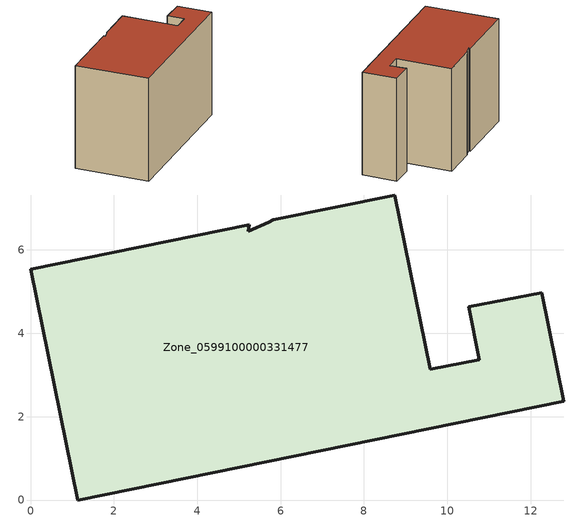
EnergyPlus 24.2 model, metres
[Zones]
Zone_0599100000331477
 floor ground (C_G): 5.71,6.66 5.82,6.72 8.74,7.32 9.59,3.14 10.77,3.37 10.51,4.64 12.27,4.98 12.8,2.37 1.13,0 0,5.54 5.25,6.61 5.22,6.45 z0
 wall outside (C_F): 1.13,0 12.8,2.37 12.27,4.98 10.51,4.64 10.77,3.37 9.59,3.14 8.74,7.32 5.82,6.72 5.71,6.66 5.22,6.45 5.25,6.61 0,5.54 1.13,0 z0:8.09
 roof outside (C_R): 5.71,6.66 5.22,6.45 5.25,6.61 0,5.54 1.13,0 12.8,2.37 12.27,4.98 10.51,4.64 10.77,3.37 9.59,3.14 8.74,7.32 5.82,6.72 z8.09
[BUILDING]
Pand.0599100000331477: North Axis=0; Terrain=City; Loads Convergence Tolerance Value=0.04; Temperature Convergence Tolerance Value=0.4; Solar Distribution=FullExterior; Maximum Number of Warmup Days=25; Minimum Number of Warmup Days=1
[Site:Location]
Rotterdam.The.Hague.AP_ZH_NLD Design_Conditions: Latitude=51.96; Longitude=4.45; Time Zone=1; Elevation=-4.5
[SITE:GROUNDTEMPERATURE:BUILDINGSURFACE]
18, 18, 18, 18, 18, 18, 18, 18, 18, 18, 18, 18
[MATERIAL] Thermal Absorptance=0.9; Solar Absorptance=0.7; Visible Absorptance=0.7
Name | Roughness | Thickness | Conductivity | Density | Specific Heat
G.TC.1975-1991 | MediumSmooth | 0.15 | 0.288461 | 540 | 1210
F.TC.1975-1991 | Rough | 0.3 | 0.230769 | 1920 | 840
R.TC.1975-1991 | MediumRough | 0.2 | 0.153846 | 1500 | 1000
[CONSTRUCTION]
C_G: G.TC.1975-1991
C_F: F.TC.1975-1991
C_R: R.TC.1975-1991
[ZONE]
Zone_0599100000331477: Type=1; Multiplier=1; Ceiling Height=Autocalculate; Volume=Autocalculate; Floor Area=autocalculate; Part of Total Floor Area=Yes
[ZONEINFILTRATION:DESIGNFLOWRATE]
Infil_Zone_0599100000331477: Zone or ZoneList or Space or SpaceList=Zone_0599100000331477; Schedule=AlwaysOn; Design Flow Rate Calculation Method=Flow/Area; Flow Rate per Floor Area=0.003; Constant Term Coefficient=1; Temperature Term Coefficient=0; Velocity Term Coefficient=0; Velocity Squared Term Coefficient=0
[HVACTEMPLATE:ZONE:IDEALLOADSAIRSYSTEM]
Zone_0599100000331477: Maximum Heating Supply Air Temperature=50; Minimum Cooling Supply Air Temperature=13; Maximum Heating Supply Air Humidity Ratio=0.0156; Minimum Cooling Supply Air Humidity Ratio=0.0077; Heating Limit=NoLimit; Cooling Limit=NoLimit; Dehumidification Control Type=ConstantSensibleHeatRatio; Cooling Sensible Heat Ratio=0.7; Dehumidification Setpoint=60; Humidification Control Type=None; Humidification Setpoint=30; Outdoor Air Method=None; Outdoor Air Flow Rate per Person=0.00944; Outdoor Air Flow Rate per Zone Floor Area=0; Outdoor Air Flow Rate per Zone=0; Demand Controlled Ventilation Type=None; Outdoor Air Economizer Type=NoEconomizer; Heat Recovery Type=None; Sensible Heat Recovery Effectiveness=0.7; Latent Heat Recovery Effectiveness=0.65
[ZONECONTROL:THERMOSTAT]
ThermostatControl_Zone_0599100000331477: Zone or ZoneList=Zone_0599100000331477; Control Type Schedule=DualSetpointControlType; Control 1=Thermostat_Zone_0599100000331477; Temperature Difference Between Cutout And Setpoint=0
[THERMOSTATSETPOINT:DUALSETPOINT]
Thermostat_Zone_0599100000331477: Heating Setpoint Temperature Schedule=HeatingSetpoint_Zone_0599100000331477; Cooling Setpoint Temperature Schedule=CoolingSetpoint_Zone_0599100000331477
[SCHEDULE:COMPACT]
HeatingSetpoint_Zone_0599100000331477: Through: 12/31, For: AllDays, Until: 24:00, 21
CoolingSetpoint_Zone_0599100000331477: Through: 12/31, For: AllDays, Until: 24:00, 24
DualSetpointControlType: Through: 12/31, For: AllDays, Until: 24:00, 4
AlwaysOn: Through: 12/31, For: AllDays, Until: 24:00, 1
